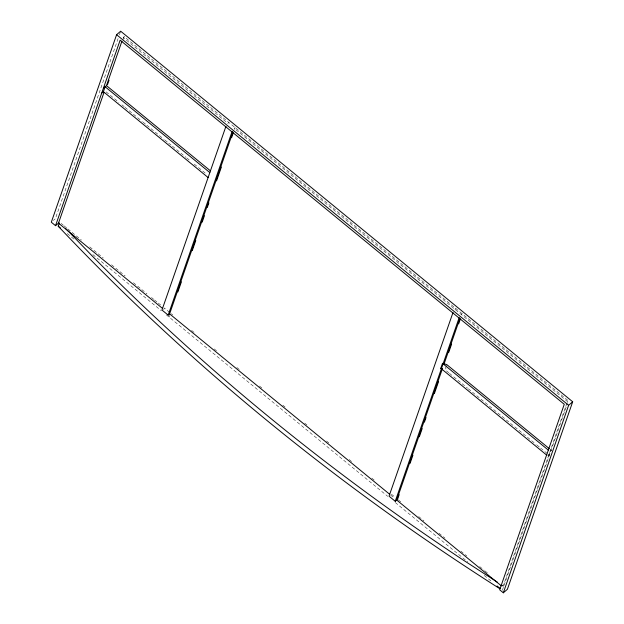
<?xml version="1.0" encoding="UTF-8"?>
<svg xmlns="http://www.w3.org/2000/svg" width="624" height="624" viewBox="0 0 624 624"><rect width="100%" height="100%" fill="white"/><g stroke="black" fill="none" stroke-linecap="round" stroke-linejoin="round"><path stroke-width="0.47" stroke-dasharray="3.12 2.34" d="M118.1 38.555L55.364 218.712L53.336 220.467M119.387 34.874L120.346 32.12M123.256 39.39L124.199 36.668L568.339 400.78L567.7 402.613M163.745 309.621L164.299 308.014L169.814 312.538M169.112 317.109L169.666 315.502M234.468 129.425L235.108 127.592L234.218 128.357L567.45 401.552L568.339 400.78M566.81 403.385L502.843 587.059L503.74 586.287L502.234 585.055M502.343 590.296L503.74 586.287L502.156 585.265M504.059 585.374L567.38 403.533M446.495 365.453L444.967 369.65L446.082 368.69M124.199 36.668L123.201 37.534L227.9 123.373L228.907 122.507M454.974 309.527L455.972 308.662M461.284 314.512L462.173 313.747M549.994 449.218L551.507 450.458L550.165 451.612L548.449 456.55L549.674 455.489L548.168 454.256M106.135 91.868L118.942 102.367M121.953 104.84L124.215 106.688M124.972 107.312L142.295 121.516M143.044 122.132L146.063 124.597M146.812 125.221L164.135 139.425M164.892 140.041L167.903 142.506M168.659 143.13L171.67 145.595M172.427 146.211L185.983 157.326M186.732 157.95L189.751 160.415M194.267 164.12L206.318 174.002M446.472 370.882L448.734 372.739M449.491 373.355L467.563 388.175M468.32 388.791L536.117 444.374M536.866 444.99L539.877 447.463M540.634 448.079L547.412 453.632M61.105 223.415L63.367 225.264M64.116 225.888L67.135 228.353M67.883 228.969L81.448 240.092M89.731 246.878L103.288 257.993M111.571 264.787L125.135 275.902M133.419 282.695L146.975 293.81M151.499 297.515L153.754 299.372M154.51 299.988L157.521 302.461M158.278 303.077L162.045 306.166M171.257 313.716L172.762 314.956M191.607 330.408L194.626 332.873M214.227 348.941L216.489 350.797M236.839 367.481L239.858 369.954M259.451 386.022L262.47 388.495M282.82 405.179L285.082 407.035M304.684 423.103L306.946 424.96M326.539 441.028L328.801 442.876M349.159 459.56L352.17 462.033M371.771 478.101L374.79 480.574M391.373 494.169L395.507 497.562M398.323 499.871L402.09 502.96M418.657 516.539L423.922 520.861M438.984 533.208L445.006 538.145M460.816 551.109L466.846 556.046M479.645 566.537L484.162 570.242M484.91 570.859L487.921 573.331M390.484 494.941L394.618 498.326M67.244 233.594L74.779 239.772M92.851 254.592L161.405 310.791M166.351 314.847L387.746 496.345M395.288 502.531L467.665 561.865M484.247 575.461L491.79 581.646"/><path stroke-width="0.94" d="M55.536 225.685L120.143 40.178L564.275 404.29L499.676 589.797L503.334 592.8L507.398 589.29L572.692 401.778L120.666 31.2L116.602 34.71L51.308 222.222L55.536 225.685L58.484 223.142L103.99 92.477M101.681 93.187L103.405 91.697L105.128 86.759L209.828 172.591M103.397 88.249L106.462 85.605L121.937 41.161M499.91 588.752A2038.764 1626.082 19.2 0 1 58.204 226.184L59.319 222.979M107.461 84.739L109.044 80.2M225.935 126.337L161.967 310.034L168.168 315.12L169.611 313.872L232.939 132.031M168.168 315.12L232.128 131.446M177.863 291.977L181.381 281.876M192.254 250.653L195.772 240.552M202.168 222.183L204.407 215.756M207.285 207.488L208.884 202.894M216.559 180.859L221.356 167.076M231.59 137.693L233.189 133.099M453.008 312.491L389.033 496.189L395.234 501.275L396.685 500.027L442.416 368.698M546.952 455.317L440.786 368.285L442.502 363.347L446.8 364.619L549.245 448.601M395.234 501.275L459.202 317.577M444.015 364.104L460.005 318.185M397.574 499.255L399.173 494.66M410.046 463.437L412.924 455.169M419.32 436.808L422.198 428.54M424.437 422.113L426.036 417.518M434.351 393.643L438.508 381.701M448.742 352.318L451.62 344.05M458.656 323.848L460.255 319.254M503.334 592.8L568.636 405.288L572.692 401.778M440.786 368.285L442.455 368.831M497.406 582.192L462.735 559.736A2038.764 1626.082 19.2 0 1 92.219 255.98L65.59 228.392M116.602 34.71L568.636 405.288M106.462 85.605L210.413 170.82M442.502 363.347L548.668 450.38M103.405 91.697L208.112 177.528M169.611 313.872L389.727 494.325M396.685 500.027L501.423 585.897M58.484 223.142L162.435 308.357M58.204 226.184L60.466 228.041M497.063 585.967L500.081 588.44"/></g></svg>
